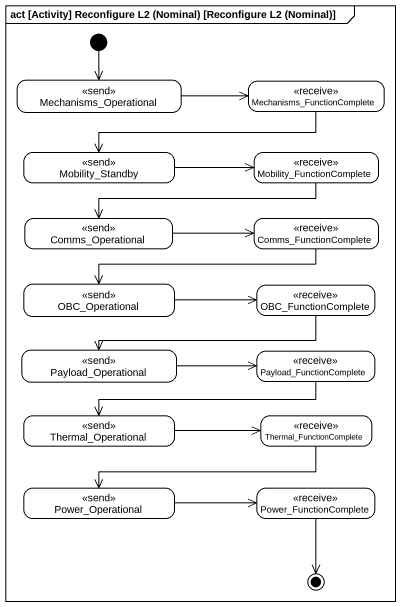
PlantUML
@startuml
mainframe act [Activity] Reconfigure L2 (Nominal) [Reconfigure L2 (Nominal)]
hide empty description
state Mechanisms_Operational <<send>>
state Mechanisms_FunctionComplete <<receive>>
state Mobility_Standby <<send>>
state Mobility_FunctionComplete <<receive>>
state Comms_Operational <<send>>
state Comms_FunctionComplete <<receive>>
state OBC_Operational <<send>>
state OBC_FunctionComplete <<receive>>
state Payload_Operational <<send>>
state Payload_FunctionComplete <<receive>>
state Thermal_Operational <<send>>
state Thermal_FunctionComplete <<receive>>
state Power_Operational <<send>>
state Power_FunctionComplete <<receive>>
[*] --> Mechanisms_Operational
Mechanisms_Operational -right-> Mechanisms_FunctionComplete
Mechanisms_FunctionComplete -left-> Mobility_Standby
Mobility_Standby -right-> Mobility_FunctionComplete
Mobility_FunctionComplete -left-> Comms_Operational
Comms_Operational -right-> Comms_FunctionComplete
Comms_FunctionComplete -left-> OBC_Operational
OBC_Operational -right-> OBC_FunctionComplete
OBC_FunctionComplete -left-> Payload_Operational
Payload_Operational -right-> Payload_FunctionComplete
Payload_FunctionComplete -left-> Thermal_Operational
Thermal_Operational -right-> Thermal_FunctionComplete
Thermal_FunctionComplete -left-> Power_Operational
Power_Operational -right-> Power_FunctionComplete
Power_FunctionComplete --> [*]
@enduml
